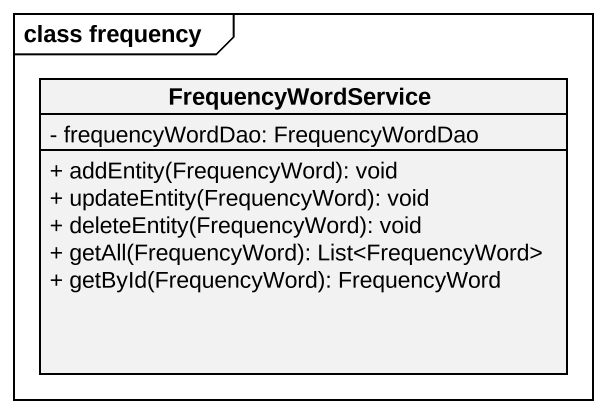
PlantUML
@startuml
mainframe class frequency
hide circle
hide empty members
skinparam classAttributeIconSize 0
class FrequencyWordService {
  - frequencyWordDao: FrequencyWordDao
  + addEntity(FrequencyWord): void
  + updateEntity(FrequencyWord): void
  + deleteEntity(FrequencyWord): void
  + getAll(FrequencyWord): List<FrequencyWord>
  + getById(FrequencyWord): FrequencyWord
}
@enduml
